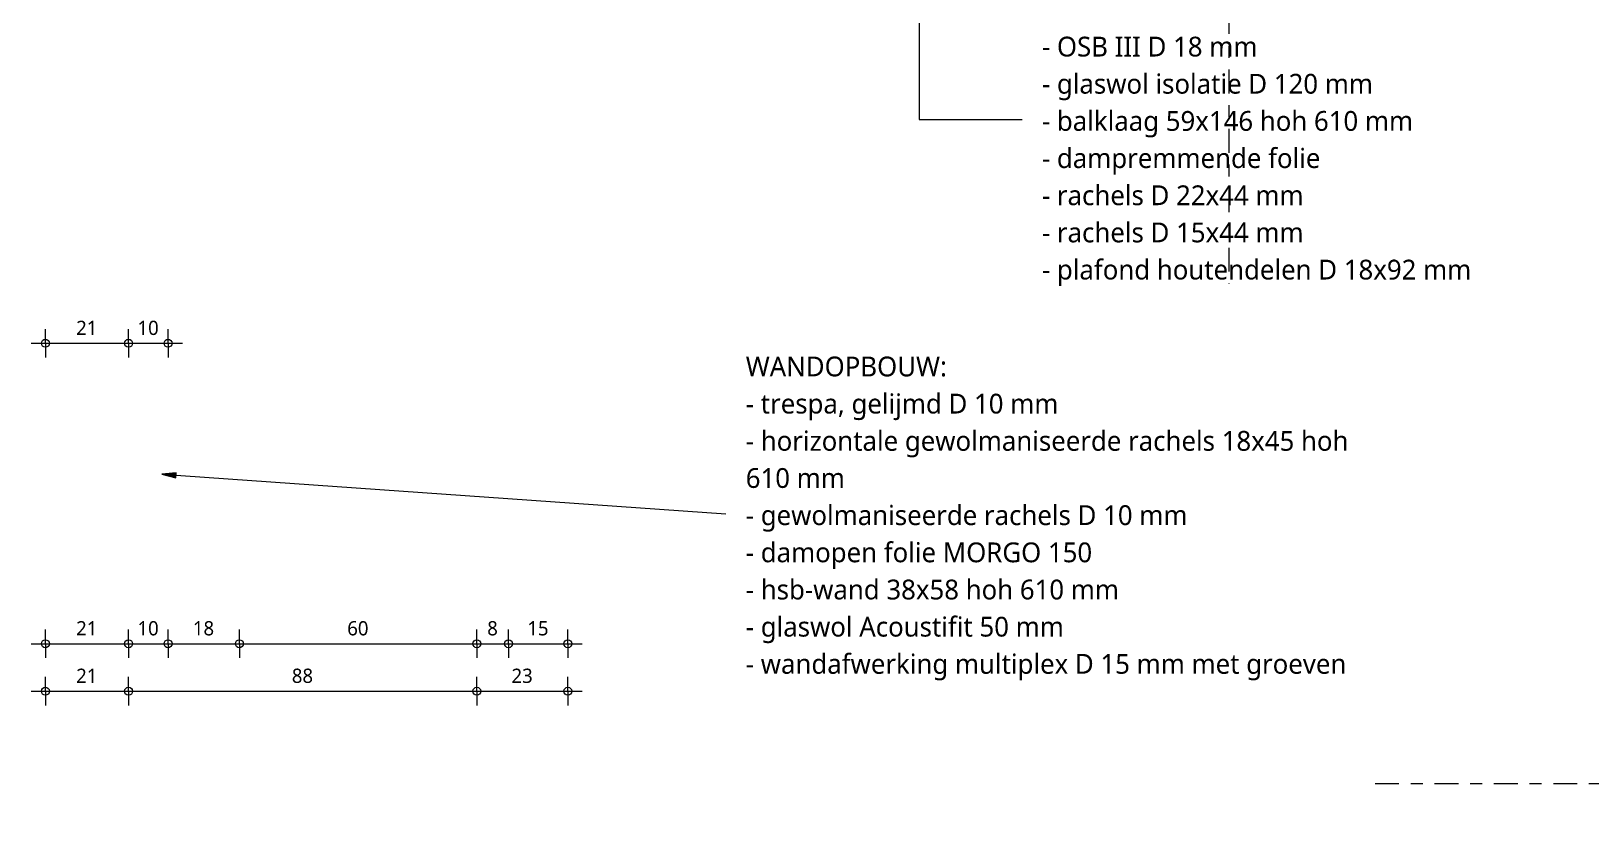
# Model space of a CAD drawing. Header units: millimetres. Extents: x 2457 to 4349, y 3067 to 7524.
# Drawn here: x 3253.9 to 3648, y 5254.1 to 5455.2 of the extents above; entities that cross this region are included whole.
import ezdxf

# ---------------------------------------------------------------- set-up
doc = ezdxf.new("R2010")
doc.units = ezdxf.units.MM
doc.linetypes.add('MV_center', pattern=[15, 6, -3, 3, -3])
for name, color, linetype, lineweight in [('A-ANNO-DIMS', 211, 'Continuous', 13), ('A-ANNO-DIMS-2', 211, 'Continuous', 13), ('A-DETL-GENF', 92, 'Continuous', 18), ('G-ANNO-TEXT', 231, 'Continuous', 13)]:
    doc.layers.add(name, color=color, linetype=linetype, lineweight=lineweight)
doc.styles.add('Segoe UI_1', font='segoeui.ttf', dxfattribs={"height": 3.6})
doc.styles.add('Segoe UI_3', font='segoeui.ttf', dxfattribs={"height": 5})
doc.styles.add('Segoe UI_B', font='segoeui.ttf', dxfattribs={"height": 5})
doc.dimstyles.new('1_8_mm_3', dxfattribs={"dimscale": 304.8, "dimtxt": 3.77051, "dimasz": 0.006562, "dimexe": 0.011811, "dimexo": 0.0625, "dimgap": 0.003281, "dimtad": 1, "dimdec": 0, "dimzin": 0, "dimdsep": 46, "dimtxsty": 'Segoe UI_1', "dimblk1": 'DOTBLANK', "dimblk2": 'DOTBLANK', "dimsah": 1, "dimcen": 0.09, "dimdle": 0.011811, "dimazin": 0, "dimtfac": 1, "dimtdec": 4, "dimtix": 1, "dimtmove": 0, "dimatfit": 3, "dimfxl": 0.011811, "dimfxlon": 1, "dimtvp": 1, "dimtfill": 1, "dimtolj": 1, "dimtzin": 0, "dimarcsym": 2})

# ---------------------------------------------------------------- blocks, each defined once
blk = doc.blocks.new('42_isolatie - Type 1-3252162-Details Strandbaak Strandhuis 2_0')
at = {"layer": 'A-DETL-GENF'}
h = blk.add_hatch(color=256, dxfattribs=at)
h.paths.add_polyline_path([(0.28, 50.8), (0.28, 0.8), (61.21, 0.8), (61.21, 50.8)])
h.paths.add_polyline_path([(490.59, 0.8), (520.28, 0.8), (520.28, 50.8), (490.59, 50.8)])
at = {"layer": 'A-DETL-GENF', "lineweight": 13}
h = blk.add_hatch(dxfattribs=at)
h.set_pattern_fill('FP_12', color=256, style=0, pattern_type=2)
h.set_pattern_definition([(60, (0, 0), (-45.0333, 26), []), (120, (0, 0), (-45.0333, -26), [])])
h.paths.add_polyline_path([(0.28, 0.8), (61.21, 0.8), (61.21, 50.8), (0.28, 50.8)])
h.paths.add_polyline_path([(490.59, 0.8), (520.28, 0.8), (520.28, 50.8), (490.59, 50.8)])
at = {"layer": 'A-DETL-GENF'}
for p, q in [((61.21, 50.8), (0.28, 50.8)), ((0.28, 50.8), (0.28, 0.8)), ((61.21, 50.8), (0.28, 50.8)), ((520.28, 50.8), (490.59, 50.8)), ((520.28, 50.8), (490.59, 50.8)), ((520.28, 0.8), (520.28, 50.8)), ((0.28, 0.8), (61.21, 0.8)), ((0.28, 0.8), (61.21, 0.8)), ((490.59, 0.8), (520.28, 0.8)), ((490.59, 0.8), (520.28, 0.8))]:
    blk.add_line(p, q, dxfattribs=at)
blk = doc.blocks.new('NLRS_00_DI_maskeer - Type 1-4234634-Details Strandbaak Strandhuis 2_0')
at = {"layer": 'A-DETL-GENF', "linetype": 'MV_center'}
blk.add_line((200, 0), (-100, 0), dxfattribs=at)
blk = doc.blocks.new('NLRS_00_DI_maskeer - Type 1-4234797-Details Strandbaak Strandhuis 2_0')
at = {"layer": 'A-DETL-GENF', "linetype": 'MV_center'}
blk.add_line((314.04, 0), (-100, 0), dxfattribs=at)
blk = doc.blocks.new('DIMBLOCK318-Details Strandbaak Strandhuis 2_0')
at = {"layer": 'A-ANNO-DIMS-2'}
for p, q in [((3253.92, 5300.41), (3278.52, 5300.41)), ((3257.52, 5300.41), (3257.52, 5304.01)), ((3257.52, 5300.41), (3257.52, 5296.81)), ((3278.52, 5300.41), (3278.52, 5304.01)), ((3278.52, 5300.41), (3278.52, 5296.81))]:
    blk.add_line(p, q, dxfattribs=at)
for centre in [(3257.52, 5300.41), (3278.52, 5300.41)]:
    blk.add_circle(centre, 1, dxfattribs=at)
at = {"layer": 'A-ANNO-DIMS-2', "color": 0, "insert": (3265.28, 5306.11), "char_height": 3.6, "width": 6.5813, "attachment_point": 1, "line_spacing_factor": 1.142579, "style": 'Segoe UI_1', "bg_fill": 3, "box_fill_scale": 1.25, "bg_fill_color": 9, "bg_fill_true_color": 13158600, "bg_fill_transparency": 0}
blk.add_mtext('21', dxfattribs=at)
blk = doc.blocks.new('_DotBlank')
at = {"color": 0, "linetype": 'ByBlock', "lineweight": -2}
blk.add_line((-0.5, 0), (-1, 0), dxfattribs=at)
blk.add_circle((0, 0), 0.5, dxfattribs=at)
blk = doc.blocks.new('DIMBLOCK319-Details Strandbaak Strandhuis 2_0')
at = {"layer": 'A-ANNO-DIMS-2'}
for p, q in [((3278.52, 5300.41), (3278.52, 5304.01)), ((3278.52, 5300.41), (3288.52, 5300.41)), ((3278.52, 5300.41), (3278.52, 5296.81)), ((3288.52, 5300.41), (3288.52, 5304.01)), ((3288.52, 5300.41), (3288.52, 5296.81))]:
    blk.add_line(p, q, dxfattribs=at)
for centre in [(3278.52, 5300.41), (3288.52, 5300.41)]:
    blk.add_circle(centre, 1, dxfattribs=at)
at = {"layer": 'A-ANNO-DIMS-2', "color": 0, "insert": (3280.78, 5306.11), "char_height": 3.6, "width": 6.5813, "attachment_point": 1, "line_spacing_factor": 1.142579, "style": 'Segoe UI_1', "bg_fill": 3, "box_fill_scale": 1.25, "bg_fill_color": 9, "bg_fill_true_color": 13158600, "bg_fill_transparency": 0}
blk.add_mtext('10', dxfattribs=at)
blk = doc.blocks.new('DIMBLOCK320-Details Strandbaak Strandhuis 2_0')
at = {"layer": 'A-ANNO-DIMS-2'}
for p, q in [((3288.52, 5300.41), (3288.52, 5304.01)), ((3288.52, 5300.41), (3306.52, 5300.41)), ((3288.52, 5300.41), (3288.52, 5296.81)), ((3306.52, 5300.41), (3306.52, 5304.01)), ((3306.52, 5300.41), (3306.52, 5296.81))]:
    blk.add_line(p, q, dxfattribs=at)
for centre in [(3288.52, 5300.41), (3306.52, 5300.41)]:
    blk.add_circle(centre, 1, dxfattribs=at)
at = {"layer": 'A-ANNO-DIMS-2', "color": 0, "insert": (3294.78, 5306.11), "char_height": 3.6, "width": 6.5813, "attachment_point": 1, "line_spacing_factor": 1.142579, "style": 'Segoe UI_1', "bg_fill": 3, "box_fill_scale": 1.25, "bg_fill_color": 9, "bg_fill_true_color": 13158600, "bg_fill_transparency": 0}
blk.add_mtext('18', dxfattribs=at)
blk = doc.blocks.new('DIMBLOCK321-Details Strandbaak Strandhuis 2_0')
at = {"layer": 'A-ANNO-DIMS-2'}
for p, q in [((3306.52, 5300.41), (3306.52, 5304.01)), ((3306.52, 5300.41), (3366.52, 5300.41)), ((3306.52, 5300.41), (3306.52, 5296.81)), ((3366.52, 5300.41), (3366.52, 5304.01)), ((3366.52, 5300.41), (3366.52, 5296.81))]:
    blk.add_line(p, q, dxfattribs=at)
for centre in [(3306.52, 5300.41), (3366.52, 5300.41)]:
    blk.add_circle(centre, 1, dxfattribs=at)
at = {"layer": 'A-ANNO-DIMS-2', "color": 0, "insert": (3333.78, 5306.11), "char_height": 3.6, "width": 6.5813, "attachment_point": 1, "line_spacing_factor": 1.142579, "style": 'Segoe UI_1', "bg_fill": 3, "box_fill_scale": 1.25, "bg_fill_color": 9, "bg_fill_true_color": 13158600, "bg_fill_transparency": 0}
blk.add_mtext('60', dxfattribs=at)
blk = doc.blocks.new('DIMBLOCK322-Details Strandbaak Strandhuis 2_0')
at = {"layer": 'A-ANNO-DIMS-2'}
for p, q in [((3366.52, 5300.41), (3366.52, 5304.01)), ((3366.52, 5300.41), (3374.52, 5300.41)), ((3366.52, 5300.41), (3366.52, 5296.81)), ((3374.52, 5300.41), (3374.52, 5304.01)), ((3374.52, 5300.41), (3374.52, 5296.81))]:
    blk.add_line(p, q, dxfattribs=at)
for centre in [(3366.52, 5300.41), (3374.52, 5300.41)]:
    blk.add_circle(centre, 1, dxfattribs=at)
at = {"layer": 'A-ANNO-DIMS-2', "color": 0, "insert": (3369.15, 5306.11), "char_height": 3.6, "width": 3.2906, "attachment_point": 1, "line_spacing_factor": 1.142579, "style": 'Segoe UI_1', "bg_fill": 3, "box_fill_scale": 1.25, "bg_fill_color": 9, "bg_fill_true_color": 13158600, "bg_fill_transparency": 0}
blk.add_mtext('8', dxfattribs=at)
blk = doc.blocks.new('DIMBLOCK323-Details Strandbaak Strandhuis 2_0')
at = {"layer": 'A-ANNO-DIMS-2'}
for p, q in [((3374.52, 5300.41), (3374.52, 5304.01)), ((3374.52, 5300.41), (3393.12, 5300.41)), ((3374.52, 5300.41), (3374.52, 5296.81)), ((3389.52, 5300.41), (3389.52, 5304.01)), ((3389.52, 5300.41), (3389.52, 5296.81))]:
    blk.add_line(p, q, dxfattribs=at)
for centre in [(3374.52, 5300.41), (3389.52, 5300.41)]:
    blk.add_circle(centre, 1, dxfattribs=at)
at = {"layer": 'A-ANNO-DIMS-2', "color": 0, "insert": (3379.28, 5306.11), "char_height": 3.6, "width": 6.5813, "attachment_point": 1, "line_spacing_factor": 1.142579, "style": 'Segoe UI_1', "bg_fill": 3, "box_fill_scale": 1.25, "bg_fill_color": 9, "bg_fill_true_color": 13158600, "bg_fill_transparency": 0}
blk.add_mtext('15', dxfattribs=at)
blk = doc.blocks.new('DIMBLOCK324-Details Strandbaak Strandhuis 2_0')
at = {"layer": 'A-ANNO-DIMS-2'}
for p, q in [((3253.92, 5288.41), (3278.52, 5288.41)), ((3257.52, 5288.41), (3257.52, 5292.01)), ((3257.52, 5288.41), (3257.52, 5284.81)), ((3278.52, 5288.41), (3278.52, 5292.01)), ((3278.52, 5288.41), (3278.52, 5284.81))]:
    blk.add_line(p, q, dxfattribs=at)
for centre in [(3257.52, 5288.41), (3278.52, 5288.41)]:
    blk.add_circle(centre, 1, dxfattribs=at)
at = {"layer": 'A-ANNO-DIMS-2', "color": 0, "insert": (3265.28, 5294.11), "char_height": 3.6, "width": 6.5813, "attachment_point": 1, "line_spacing_factor": 1.142579, "style": 'Segoe UI_1', "bg_fill": 3, "box_fill_scale": 1.25, "bg_fill_color": 9, "bg_fill_true_color": 13158600, "bg_fill_transparency": 0}
blk.add_mtext('21', dxfattribs=at)
blk = doc.blocks.new('DIMBLOCK325-Details Strandbaak Strandhuis 2_0')
at = {"layer": 'A-ANNO-DIMS-2'}
for p, q in [((3278.52, 5288.41), (3278.52, 5292.01)), ((3278.52, 5288.41), (3366.52, 5288.41)), ((3278.52, 5288.41), (3278.52, 5284.81)), ((3366.52, 5288.41), (3366.52, 5292.01)), ((3366.52, 5288.41), (3366.52, 5284.81))]:
    blk.add_line(p, q, dxfattribs=at)
for centre in [(3278.52, 5288.41), (3366.52, 5288.41)]:
    blk.add_circle(centre, 1, dxfattribs=at)
at = {"layer": 'A-ANNO-DIMS-2', "color": 0, "insert": (3319.78, 5294.11), "char_height": 3.6, "width": 6.5813, "attachment_point": 1, "line_spacing_factor": 1.142579, "style": 'Segoe UI_1', "bg_fill": 3, "box_fill_scale": 1.25, "bg_fill_color": 9, "bg_fill_true_color": 13158600, "bg_fill_transparency": 0}
blk.add_mtext('88', dxfattribs=at)
blk = doc.blocks.new('DIMBLOCK326-Details Strandbaak Strandhuis 2_0')
at = {"layer": 'A-ANNO-DIMS-2'}
for p, q in [((3366.52, 5288.41), (3366.52, 5292.01)), ((3366.52, 5288.41), (3393.12, 5288.41)), ((3366.52, 5288.41), (3366.52, 5284.81)), ((3389.52, 5288.41), (3389.52, 5292.01)), ((3389.52, 5288.41), (3389.52, 5284.81))]:
    blk.add_line(p, q, dxfattribs=at)
for centre in [(3366.52, 5288.41), (3389.52, 5288.41)]:
    blk.add_circle(centre, 1, dxfattribs=at)
at = {"layer": 'A-ANNO-DIMS-2', "color": 0, "insert": (3375.28, 5294.11), "char_height": 3.6, "width": 6.5813, "attachment_point": 1, "line_spacing_factor": 1.142579, "style": 'Segoe UI_1', "bg_fill": 3, "box_fill_scale": 1.25, "bg_fill_color": 9, "bg_fill_true_color": 13158600, "bg_fill_transparency": 0}
blk.add_mtext('23', dxfattribs=at)
blk = doc.blocks.new('DIMBLOCK371-Details Strandbaak Strandhuis 2_0')
at = {"layer": 'A-ANNO-DIMS-2'}
for p, q in [((3257.52, 5376.32), (3257.52, 5379.92)), ((3278.52, 5376.32), (3278.52, 5379.92)), ((3253.92, 5376.32), (3278.52, 5376.32)), ((3257.52, 5376.32), (3257.52, 5372.72)), ((3278.52, 5376.32), (3278.52, 5372.72))]:
    blk.add_line(p, q, dxfattribs=at)
for centre in [(3257.52, 5376.32), (3278.52, 5376.32)]:
    blk.add_circle(centre, 1, dxfattribs=at)
at = {"layer": 'A-ANNO-DIMS-2', "color": 0, "insert": (3265.28, 5382.02), "char_height": 3.6, "width": 6.5813, "attachment_point": 1, "line_spacing_factor": 1.142579, "style": 'Segoe UI_1', "bg_fill": 3, "box_fill_scale": 1.25, "bg_fill_color": 9, "bg_fill_true_color": 13158600, "bg_fill_transparency": 0}
blk.add_mtext('21', dxfattribs=at)
blk = doc.blocks.new('DIMBLOCK372-Details Strandbaak Strandhuis 2_0')
at = {"layer": 'A-ANNO-DIMS-2'}
for p, q in [((3278.52, 5376.32), (3278.52, 5379.92)), ((3288.52, 5376.32), (3288.52, 5379.92)), ((3278.52, 5376.32), (3292.12, 5376.32)), ((3278.52, 5376.32), (3278.52, 5372.72)), ((3288.52, 5376.32), (3288.52, 5372.72))]:
    blk.add_line(p, q, dxfattribs=at)
for centre in [(3278.52, 5376.32), (3288.52, 5376.32)]:
    blk.add_circle(centre, 1, dxfattribs=at)
at = {"layer": 'A-ANNO-DIMS-2', "color": 0, "insert": (3280.78, 5382.02), "char_height": 3.6, "width": 6.5813, "attachment_point": 1, "line_spacing_factor": 1.142579, "style": 'Segoe UI_1', "bg_fill": 3, "box_fill_scale": 1.25, "bg_fill_color": 9, "bg_fill_true_color": 13158600, "bg_fill_transparency": 0}
blk.add_mtext('10', dxfattribs=at)

msp = doc.modelspace()

# ---------------------------------------------------------------- hatches: boundary and pattern name
at = {"layer": 'G-ANNO-TEXT'}
msp.add_hatch(color=7, dxfattribs=at).paths.add_polyline_path([(3286.92, 5343.22), (3290.46, 5342.33), (3290.55, 5343.6)])

# ---------------------------------------------------------------- linework, layer by layer
at = {"layer": 'G-ANNO-TEXT', "color": 250}
for p, q in [((3478.29, 5581.9), (3478.29, 5432.85)), ((3478.29, 5432.85), (3504.3, 5432.85)), ((3290.55, 5343.6), (3286.92, 5343.22)), ((3290.46, 5342.33), (3290.55, 5343.6)), ((3286.92, 5343.22), (3290.46, 5342.33)), ((3286.92, 5343.22), (3429.47, 5333.23))]:
    msp.add_line(p, q, dxfattribs=at)

# ---------------------------------------------------------------- block references
at = {"layer": 'A-DETL-GENF', "linetype": 'MV_center'}
for name, p, rotation in [('NLRS_00_DI_maskeer - Type 1-4234797-Details Strandbaak Strandhuis 2_0', (3556.52, 5491.44), 90), ('NLRS_00_DI_maskeer - Type 1-4234634-Details Strandbaak Strandhuis 2_0', (3793.52, 5265.1), 180)]:
    msp.add_blockref(name, p, dxfattribs=dict(at, rotation=rotation))
at = {"layer": 'A-DETL-GENF', "rotation": 90.00000000000067}
msp.add_blockref('42_isolatie - Type 1-3252162-Details Strandbaak Strandhuis 2_0', (3367.32, 4969.2), dxfattribs=at)

# ---------------------------------------------------------------- texts
at = {"layer": 'G-ANNO-TEXT', "color": 7, "char_height": 5, "attachment_point": 1}
for s, insert, width, style in [('- OSB III D 18 mm', (3509.3, 5453.79), 67.8228, 'Segoe UI_3'), ('- glaswol isolatie D 120 mm', (3509.3, 5444.4), 104.54, 'Segoe UI_3'), ('- balklaag 59x146 hoh 610 mm', (3509.3, 5435.01), 117.0464, 'Segoe UI_3'), ('- dampremmende folie', (3509.3, 5425.61), 87.0633, 'Segoe UI_3'), ('- rachels D 22x44 mm', (3509.3, 5416.22), 82.0928, 'Segoe UI_3'), ('- rachels D 15x44 mm', (3509.3, 5406.83), 82.0928, 'Segoe UI_3'), ('- plafond houtendelen D 18x92 mm', (3509.3, 5397.44), 135.0042, 'Segoe UI_3'), ('WANDOPBOUW:', (3434.47, 5372.96), 67.8228, 'Segoe UI_B'), ('- trespa, gelijmd D 10 mm', (3434.47, 5363.57), 98.2869, 'Segoe UI_3'), ('- horizontale gewolmaniseerde rachels 18x45 hoh ', (3434.47, 5354.17), 188.2362, 'Segoe UI_3'), ('610 mm', (3434.47, 5344.78), 31.1055, 'Segoe UI_3'), ('- gewolmaniseerde rachels D 10 mm', (3434.47, 5335.39), 137.4092, 'Segoe UI_3'), ('- damopen folie MORGO 150', (3434.47, 5325.99), 110.6329, 'Segoe UI_3'), ('- hsb-wand 38x58 hoh 610 mm', (3434.47, 5316.6), 118.0084, 'Segoe UI_3'), ('- glaswol Acoustifit 50 mm', (3434.47, 5307.21), 100.3713, 'Segoe UI_3'), ('- wandafwerking multiplex D 15 mm met groeven', (3434.47, 5297.82), 186.9535, 'Segoe UI_3')]:
    msp.add_mtext(s, dxfattribs=dict(at, insert=insert, width=width, style=style))

# ---------------------------------------------------------------- dimensions: what is measured, and where the dimension line sits
at = {"layer": 'A-ANNO-DIMS'}
for base, p1, p2, picture, middle in [((3278.52, 5376.32), (3257.52, 5379.92), (3278.52, 5379.92), 'DIMBLOCK371-Details Strandbaak Strandhuis 2_0', (3268.02, 5379.16)), ((3278.52, 5300.41), (3257.52, 5304.01), (3278.52, 5304.01), 'DIMBLOCK318-Details Strandbaak Strandhuis 2_0', (3268.02, 5303.25))]:
    dim = msp.add_linear_dim(base=base, p1=p1, p2=p2, dimstyle='1_8_mm_3', override={"dimpost": '<>', "dimfxl": 21}, dxfattribs=at)
    dim.commit()
    dim.dimension.update_dxf_attribs({"geometry": picture, "text_midpoint": middle})

# ---------------------------------------------------------------- next in the draw order: dimensions: what is measured, and where the dimension line sits
for base, p1, p2, picture, middle in [((3288.52, 5376.32), (3278.52, 5379.92), (3288.52, 5379.92), 'DIMBLOCK372-Details Strandbaak Strandhuis 2_0', (3283.52, 5379.19)), ((3288.52, 5300.41), (3278.52, 5304.01), (3288.52, 5304.01), 'DIMBLOCK319-Details Strandbaak Strandhuis 2_0', (3283.52, 5303.28))]:
    dim = msp.add_linear_dim(base=base, p1=p1, p2=p2, dimstyle='1_8_mm_3', override={"dimpost": '<>', "dimfxl": 10}, dxfattribs=at)
    dim.commit()
    dim.dimension.update_dxf_attribs({"geometry": picture, "text_midpoint": middle})

# ---------------------------------------------------------------- next in the draw order: dimensions: what is measured, and where the dimension line sits
for base, p1, p2, override, picture, middle in [((3306.52, 5300.41), (3288.52, 5304.01), (3306.52, 5304.01), {"dimpost": '<>', "dimfxl": 18}, 'DIMBLOCK320-Details Strandbaak Strandhuis 2_0', (3297.52, 5303.28)), ((3278.52, 5288.41), (3257.52, 5292.01), (3278.52, 5292.01), {"dimpost": '<>', "dimfxl": 21}, 'DIMBLOCK324-Details Strandbaak Strandhuis 2_0', (3268.02, 5291.25))]:
    dim = msp.add_linear_dim(base=base, p1=p1, p2=p2, dimstyle='1_8_mm_3', override=override, dxfattribs=at)
    dim.commit()
    dim.dimension.update_dxf_attribs({"geometry": picture, "text_midpoint": middle})

# ---------------------------------------------------------------- next in the draw order: dimensions: what is measured, and where the dimension line sits
dim = msp.add_linear_dim(base=(3366.52, 5300.41), p1=(3306.52, 5304.01), p2=(3366.52, 5304.01), dimstyle='1_8_mm_3', override={"dimpost": '<>', "dimfxl": 60}, dxfattribs=at)
dim.commit()
dim.dimension.update_dxf_attribs({"geometry": 'DIMBLOCK321-Details Strandbaak Strandhuis 2_0', "text_midpoint": (3336.52, 5303.27)})

# ---------------------------------------------------------------- next in the draw order: dimensions: what is measured, and where the dimension line sits
dim = msp.add_linear_dim(base=(3374.52, 5300.41), p1=(3366.52, 5304.01), p2=(3374.52, 5304.01), dimstyle='1_8_mm_3', override={"dimpost": '<>', "dimfxl": 8}, dxfattribs=at)
dim.commit()
dim.dimension.update_dxf_attribs({"geometry": 'DIMBLOCK322-Details Strandbaak Strandhuis 2_0', "text_midpoint": (3370.52, 5303.27)})

# ---------------------------------------------------------------- next in the draw order: dimensions: what is measured, and where the dimension line sits
for base, p1, p2, override, picture, middle in [((3389.52, 5300.41), (3374.52, 5304.01), (3389.52, 5304.01), {"dimpost": '<>', "dimfxl": 15}, 'DIMBLOCK323-Details Strandbaak Strandhuis 2_0', (3382.02, 5303.28)), ((3366.52, 5288.41), (3278.52, 5292.01), (3366.52, 5292.01), {"dimpost": '<>', "dimfxl": 88}, 'DIMBLOCK325-Details Strandbaak Strandhuis 2_0', (3322.52, 5291.27))]:
    dim = msp.add_linear_dim(base=base, p1=p1, p2=p2, dimstyle='1_8_mm_3', override=override, dxfattribs=at)
    dim.commit()
    dim.dimension.update_dxf_attribs({"geometry": picture, "text_midpoint": middle})

# ---------------------------------------------------------------- next in the draw order: dimensions: what is measured, and where the dimension line sits
dim = msp.add_linear_dim(base=(3389.52, 5288.41), p1=(3366.52, 5292.01), p2=(3389.52, 5292.01), dimstyle='1_8_mm_3', override={"dimpost": '<>', "dimfxl": 23}, dxfattribs=at)
dim.commit()
dim.dimension.update_dxf_attribs({"geometry": 'DIMBLOCK326-Details Strandbaak Strandhuis 2_0', "text_midpoint": (3378.02, 5291.27)})

doc.saveas('drawing.dxf')
